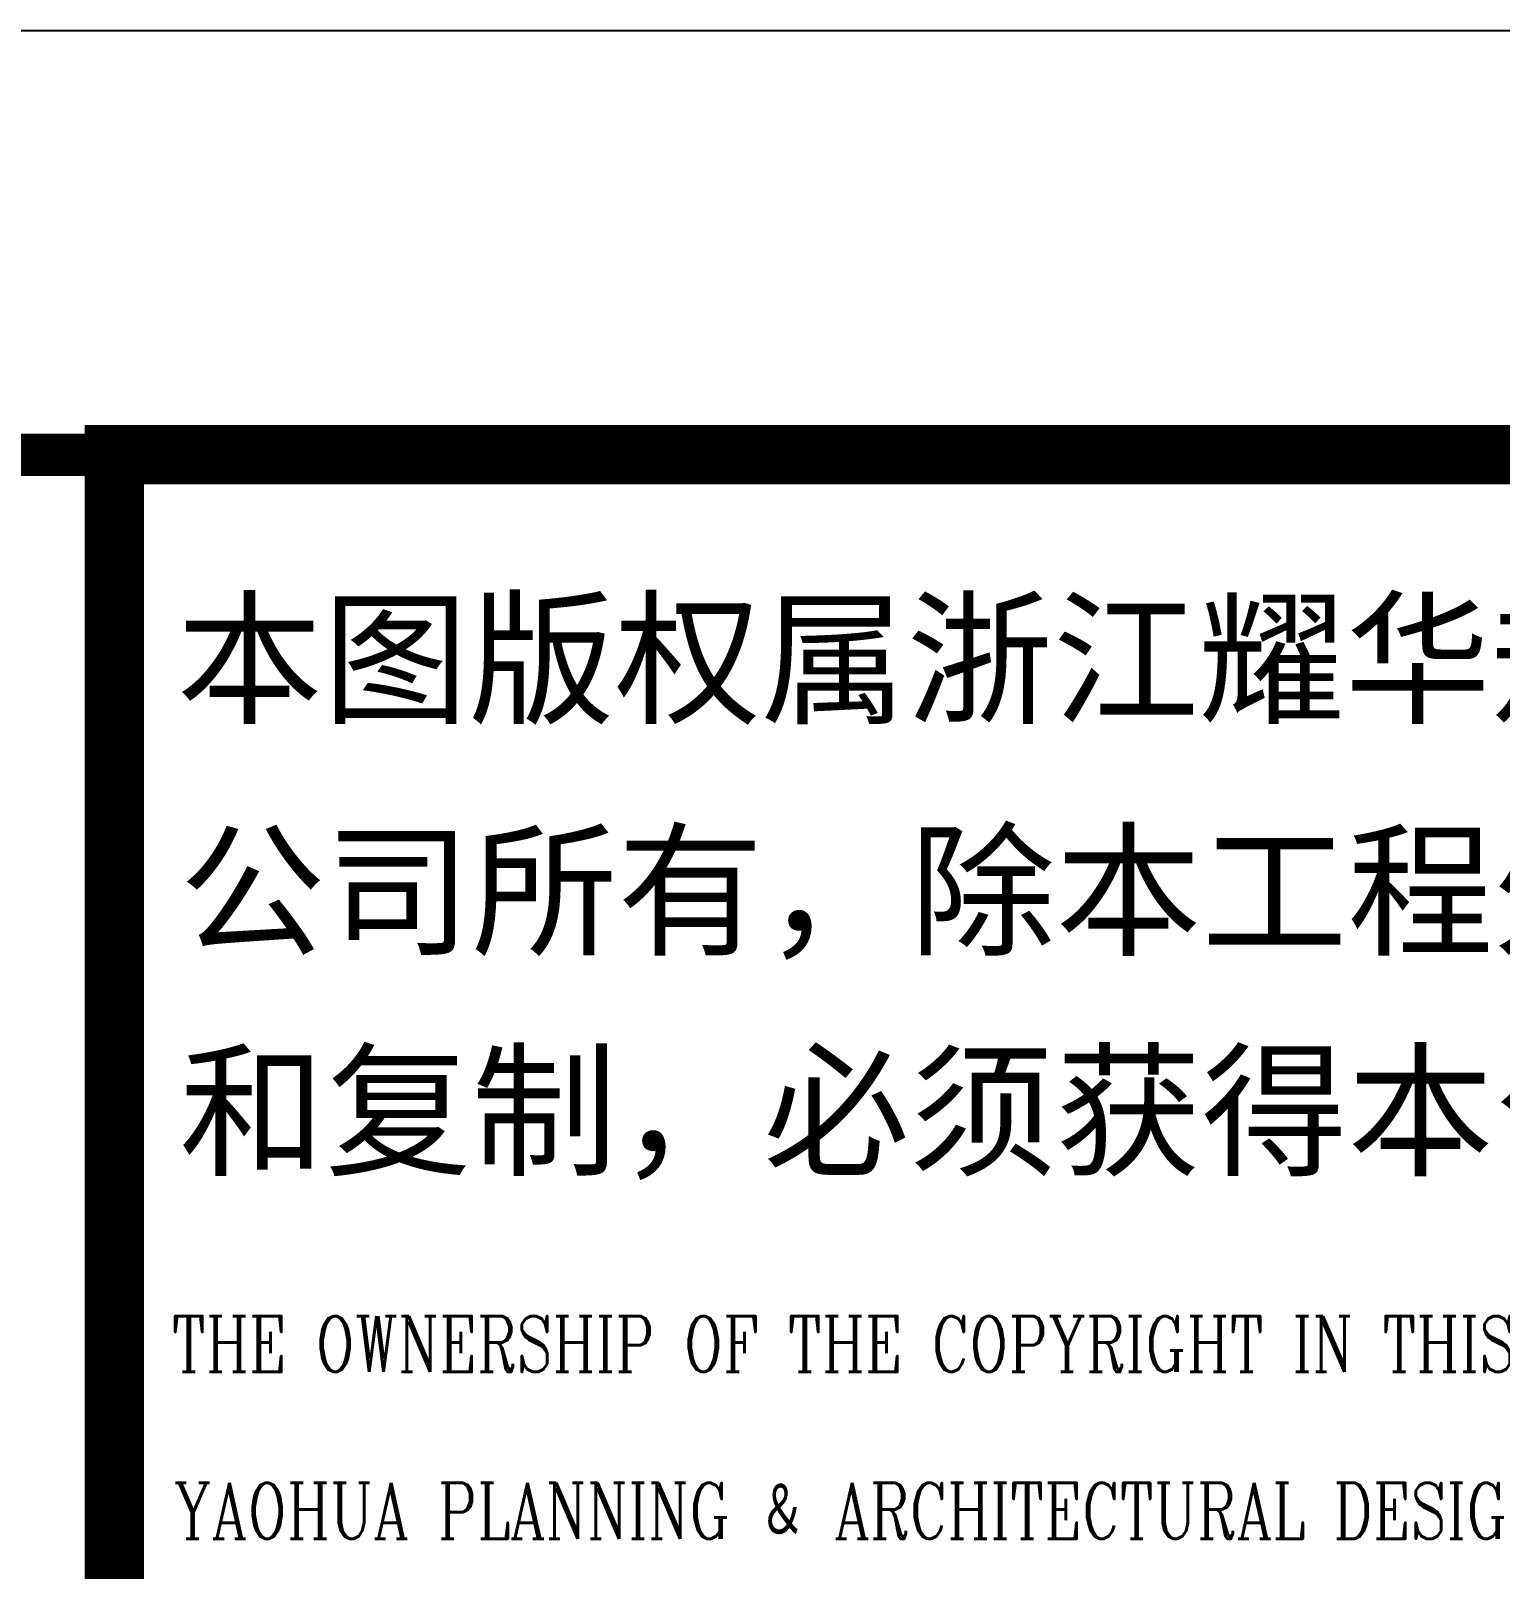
# Model space of a CAD drawing. Extents: x -138012 to 2129925, y -311560 to 0.
# Drawn here: x 15878 to 19344, y -255788 to -252160 of the extents above; entities that cross this region are included whole.
import ezdxf

# ---------------------------------------------------------------- set-up
doc = ezdxf.new("R2010")
doc.units = 0
doc.header["$LTSCALE"] = 1000
doc.header["$MEASUREMENT"] = 0
doc.layers.get('0').update_dxf_attribs({"linetype": 'CONTINUOUS'})
for name, color, linetype in [('BOX', 7, 'CONTINUOUS'), ('TEXT', 7, 'CONTINUOUS'), ('图框', 4, 'CONTINUOUS')]:
    doc.layers.add(name, color=color, linetype=linetype)
doc.styles.add('iIcon2', font='')
doc.styles.add('MIMI-TKWZ', font='romanc.shx', dxfattribs={"width": 0.75, "oblique": 15, "bigfont": 'bigfont.shx'})
doc.styles.get('iIcon2').set_extended_font_data('SimSun')

# ---------------------------------------------------------------- blocks, each defined once
blk = doc.blocks.new('564563')
at = {"layer": '图框', "const_width": 140}
blk.add_lwpolyline([(196066.7836258814, -136041.4486648225), (189566.7836258814, -136041.4486648225), (189566.7836258813, -193441.4486648225), (196066.7836258813, -193441.4486648225)], close=True, dxfattribs=at)
at = {"layer": '图框', "style": 'iIcon2'}
for s, p in [('本图版权属浙江耀华规划建筑设计有限', (189713.7332789481, -136649.0696435258)), ('公司所有，除本工程外的任何其它用途', (189720.3041548539, -137195.6456012767)), ('和复制，必须获得本公司的书面许可。', (189720.3041548539, -137715.1147748995))]:
    blk.add_text(s, height=252.5, dxfattribs=at).set_placement(p)
at = {"layer": '图框', "style": 'MIMI-TKWZ', "width": 0.75}
for s, p in [('THE OWNERSHIP OF THE COPYRIGHT IN THIS DRAWING IS RETAINED BY ZHEJIANG ', (189702.2272250378, -138204.2265137959)), ('YAOHUA PLANNING \\M+18195 ARCHITECTURAL DESIGN CO. ,LTD, WRITTEN CONSENT MUST', (189707.0233400912, -138597.6888727842))]:
    blk.add_text(s, height=131.7918195, dxfattribs=at).set_placement(p)

msp = doc.modelspace()

# ---------------------------------------------------------------- linework, layer by layer
at = {"const_width": 99.99999999999997}
msp.add_lwpolyline([(-57933.50089725276, -310559.666108616), (22575.07053052838, -310559.666108616), (22575.07053052838, -253159.6661091745), (-57933.50089725276, -253159.6661091745)], close=True, dxfattribs=at)
at = {"layer": 'BOX', "color": 7}
msp.add_lwpolyline([(-60433.50089725279, -311559.6661091748), (23666.49910274724, -311559.6661091748), (23666.49910274724, -252159.6661091745), (-60433.50089725279, -252159.6661091745)], close=True, dxfattribs=at)

# ---------------------------------------------------------------- block references
at = {"layer": 'TEXT'}
msp.add_blockref('564563', (-173491.713095353, -117118.2174437934), dxfattribs=at)

doc.saveas('drawing.dxf')
